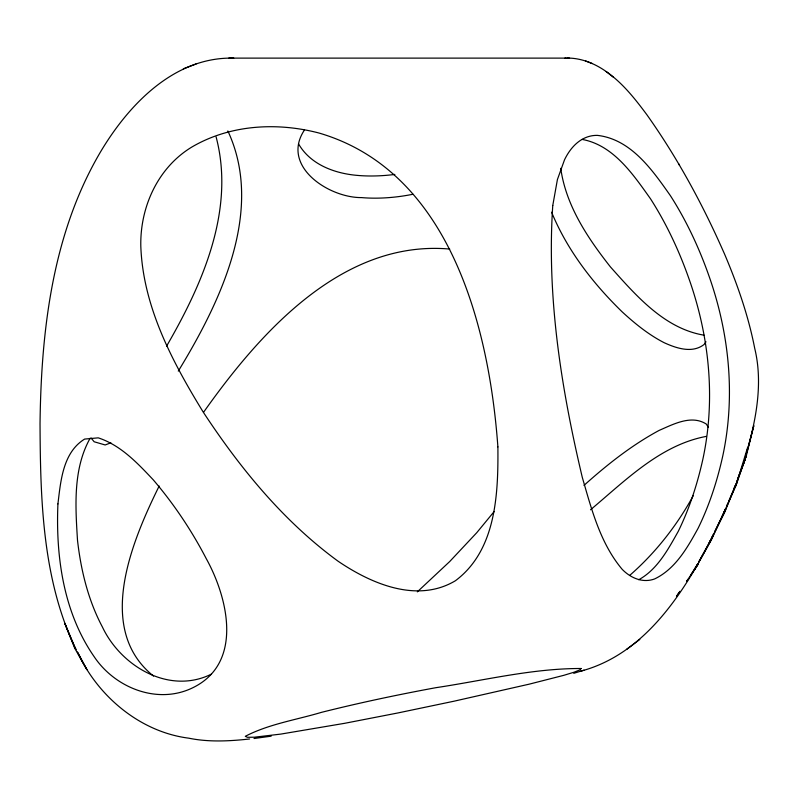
<?xml version="1.0" encoding="UTF-8"?>
<svg xmlns="http://www.w3.org/2000/svg" width="799" height="799" viewBox="0 0 799 799"><rect width="100%" height="100%" fill="white"/><g stroke="black" fill="none" stroke-linecap="round" stroke-linejoin="round"><path stroke-width="1.2" d="M746.156 454.541L743.919 462.971L736.858 481.447M746.785 452.134C756.283 418.656 763.105 382.681 754.695 348.264C748.353 315.685 737.377 284.244 724.423 253.752L722.735 249.977C701.752 202.666 676.823 156.964 646.85 114.706C635.025 98.816 622.641 83.026 606.231 71.58C594.246 63.081 579.764 57.378 564.893 58.127M723.185 514.186L722.226 516.424L735.929 485.682L747.564 447.63M735.929 485.682L746.496 455.06L753.817 425.657L743.919 462.971L746.496 455.06L738.006 478.042M733.752 489.537L735.03 486.092M733.772 489.527L735.1 486.072M724.144 511.939L725.572 508.583M726.531 506.336L727.959 502.971M728.918 500.733L737.507 480.549L724.483 512.778L709.322 542.721M709.302 542.731L710.361 540.524M711.43 538.326L713.567 533.922M714.636 531.725L725.832 508.603L711.29 540.084L698.775 562.116M159.171 486.022C132.314 540.563 94.592 628.793 153.548 676.114M90.147 438.222C72.879 468.943 75.386 506.266 77.503 540.264C80.909 570.296 88.17 600.169 102.402 626.995C120.989 666.356 169.128 694.98 211.286 674.186M697.517 564.144L689.907 576.449M698.676 562.017L713.217 535.41C684.653 591.57 645.402 654.301 580.294 671.29M166.601 346.107C202.606 284.015 235.345 209.777 216.1 136.899M697.587 564.214L694.601 569.457L698.436 563.724L690.895 574.95M693.352 495.52C676.993 525.482 655.55 552.848 629.822 575.3M178.287 371.106C220.005 302.801 264.918 210.487 227.855 130.966M679.919 591.29L676.493 596.404L679.18 592.409M686.78 581.083L689.527 576.998M686.561 581.432L687.899 579.435M203.505 412.344C259.775 332.744 342.272 239.53 449.697 249.058M705.986 341.772L704.089 344.499C692.244 353.667 676.393 348.274 664.199 342.721C648.638 334.731 634.995 323.665 622.171 311.87C592.888 283.355 567.24 250.207 551.6 212.194M304.449 130.007C280.349 166.252 328.948 197.892 361.508 197.593A88.1 38.322 -10 0 0 412.933 194.257M494.172 511.53L476.733 532.723L449.707 561.547L417.308 591.869M583.989 485.383C607.13 464.658 631.689 445.183 659.125 430.411C673.397 424.229 691.425 414.461 706.326 424.079L708.254 427.165M590.511 509.772C625.188 480.768 660.354 444.893 706.416 436.374M626.636 649.377L639.799 639.44M638.761 579.734C657.497 569.397 668.094 549.392 678.241 531.395C689.517 508.374 697.417 483.894 702.94 458.886C715.794 398.761 709.312 335.82 688.758 278.162A283.555 168.12 81 0 0 650.506 198.791C633.207 174.532 613.502 145.128 582.101 139.406M565.912 58.117L232.978 58.117C174.322 57.059 129.128 104.22 101.074 150.971C52.434 232.789 41.188 330.247 40.03 423.7C40.409 499.415 42.287 578.676 75.386 648.349L64.849 623.44L74.766 648.309L86.901 669.642L77.962 652.843M110.851 442.806L105.168 444.963L94.162 441.767L91.086 438.002M183.37 68.774L196.075 63.98M573.752 673.317L584.049 670.161M254.032 738.516L271.151 736.179M249.588 738.985C229.423 741.192 208.749 742.281 188.754 738.176C139.945 731.954 97.528 696.059 77.413 651.914M232.978 58.117L228.764 58.257L233.767 58.117M567.03 58.137L569.567 58.137M704.069 335.19C664.329 328.569 635.934 295.45 610.436 266.926C587.635 237.962 565.932 205.603 560.738 168.309M592.249 63.54L585.557 60.954M613.193 77.074L606.231 71.58M298.506 143.79C310.382 164.654 334.801 173.553 357.602 175.42A88.1 38.322 -10 0 0 394.856 174.432M678.591 163.665L679.549 165.333M75.166 647.59L76.295 649.747M497.887 446.891C498.326 493.562 496.349 550.181 455.38 580.763C417.208 603.525 371.365 583.819 338.087 561.218C283.505 521.338 240.139 468.244 203.216 412.084C172.304 361.677 143.041 306.726 140.814 246.352C139.915 207.261 157.812 167.54 191.95 146.976C230.052 124.654 276.853 122.007 318.991 133.024C450.057 171.326 489.208 327.001 497.887 446.891M57.928 503.919C55.67 556.553 63.471 612.424 94.102 656.608C115.016 687.939 157.613 704.978 192.819 687.739C243.435 663.06 228.115 598.081 206.252 558.641C191.6 530.456 173.882 503.969 153.248 479.819C137.388 463.001 120.799 445.253 98.237 437.842L84.614 439.08C62.861 452.504 60.714 480.948 57.928 503.919M552.768 205.503C546.616 296.928 561.248 388.604 582.291 477.363C591.57 509.372 600.269 543.26 622.171 569.317C630.561 577.987 642.746 583.35 654.641 578.935C675.475 568.898 687.4 547.715 698.116 528.249C709.392 505.218 717.302 480.738 722.815 455.74C735.669 395.605 729.197 332.674 708.643 275.016A283.545 168.11 81 0 0 670.381 195.645C652.393 170.087 631.08 139.236 597.422 135.381A80.989 48.02 81 0 0 564.523 159.8L557.412 179.555L552.768 205.503M581.113 668.503L579.744 669.942L574.091 672.199L563.824 675.325L529.148 684.174L454.012 701.202L397.952 712.948L344.699 723.305L280.839 734.091L254.412 737.197L247.45 737.297L245.283 736.308C268.863 724.034 296.049 719.939 321.408 712.368C359.23 702.86 397.403 694.79 435.755 687.709C483.834 680.508 532.464 668.373 581.113 668.503"/></g></svg>
